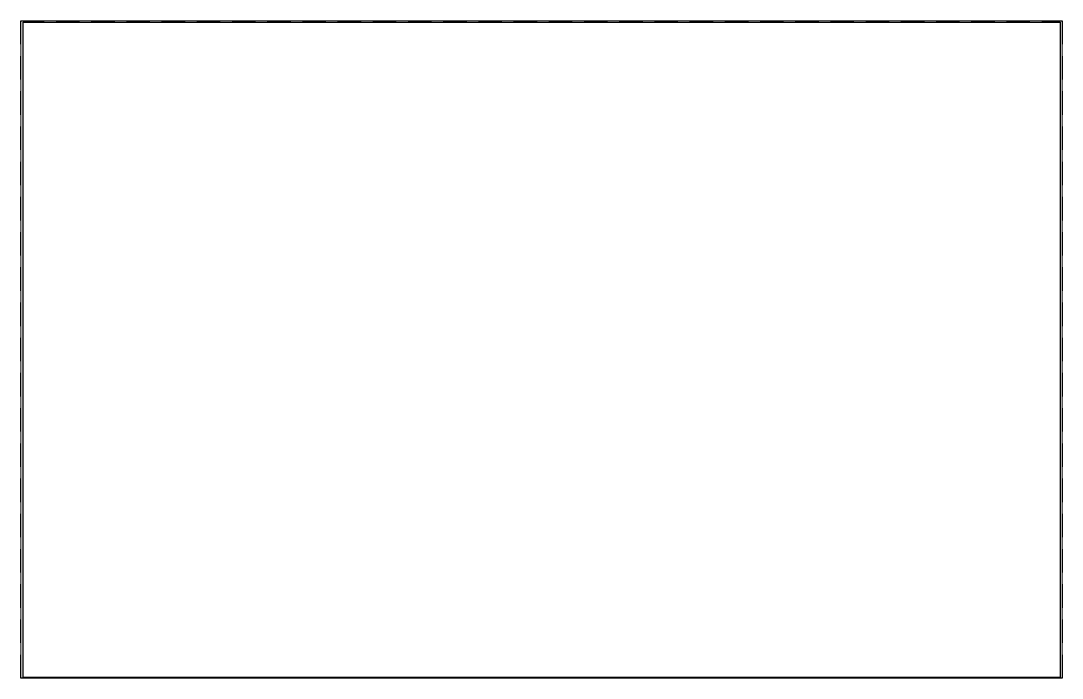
# Paper-space layout 'DATA-INVERTER' of a CAD drawing. Header units: feet, sheet in inches. Extents: x -0.2 to 16.5, y -0.2 to 10.3.
# The model-space entities are those that its viewports show. They can reach past a viewport. Long polylines and large blocks are cut down to what shows.
import ezdxf

# ---------------------------------------------------------------- set-up
doc = ezdxf.new("R2010")
doc.units = ezdxf.units.FT
doc.header["$MEASUREMENT"] = 0
doc.linetypes.add('DASHED', pattern=[0.75, 0.5, -0.25])
doc.layers.add('LOCKED (NO PRINT)', color=7, linetype='Continuous', plot=False)

msp = doc.modelspace()

# ---------------------------------------------------------------- linework, layer by layer
at = {"layer": 'LOCKED (NO PRINT)', "color": 7}
msp.add_lwpolyline([(4019.39028, 29871.21402), (4036.0615, 29871.21402), (4036.0615, 29860.68235), (4019.39028, 29860.68235)], close=True, dxfattribs=at)

psp = doc.layouts.new('DATA-INVERTER')

# ---------------------------------------------------------------- linework, layer by layer
at = {"layer": 'LOCKED (NO PRINT)', "color": 7, "linetype": 'DASHED', "ltscale": 0.75}
psp.add_lwpolyline([(-0.162, 10.291), (16.478, 10.291), (16.478, -0.209), (-0.162, -0.209)], close=True, dxfattribs=at)

# ---------------------------------------------------------------- viewports
at = {"layer": 'Defpoints', "color": 7, "view_target_point": (5336.46529, 18394.13643)}
psp.add_viewport(center=(8.158, 5.041), size=(16.64, 10.5), view_center_point=(-1308.74113, 11471.81522), view_height=10.5634666, dxfattribs=at)

doc.saveas('drawing.dxf')
